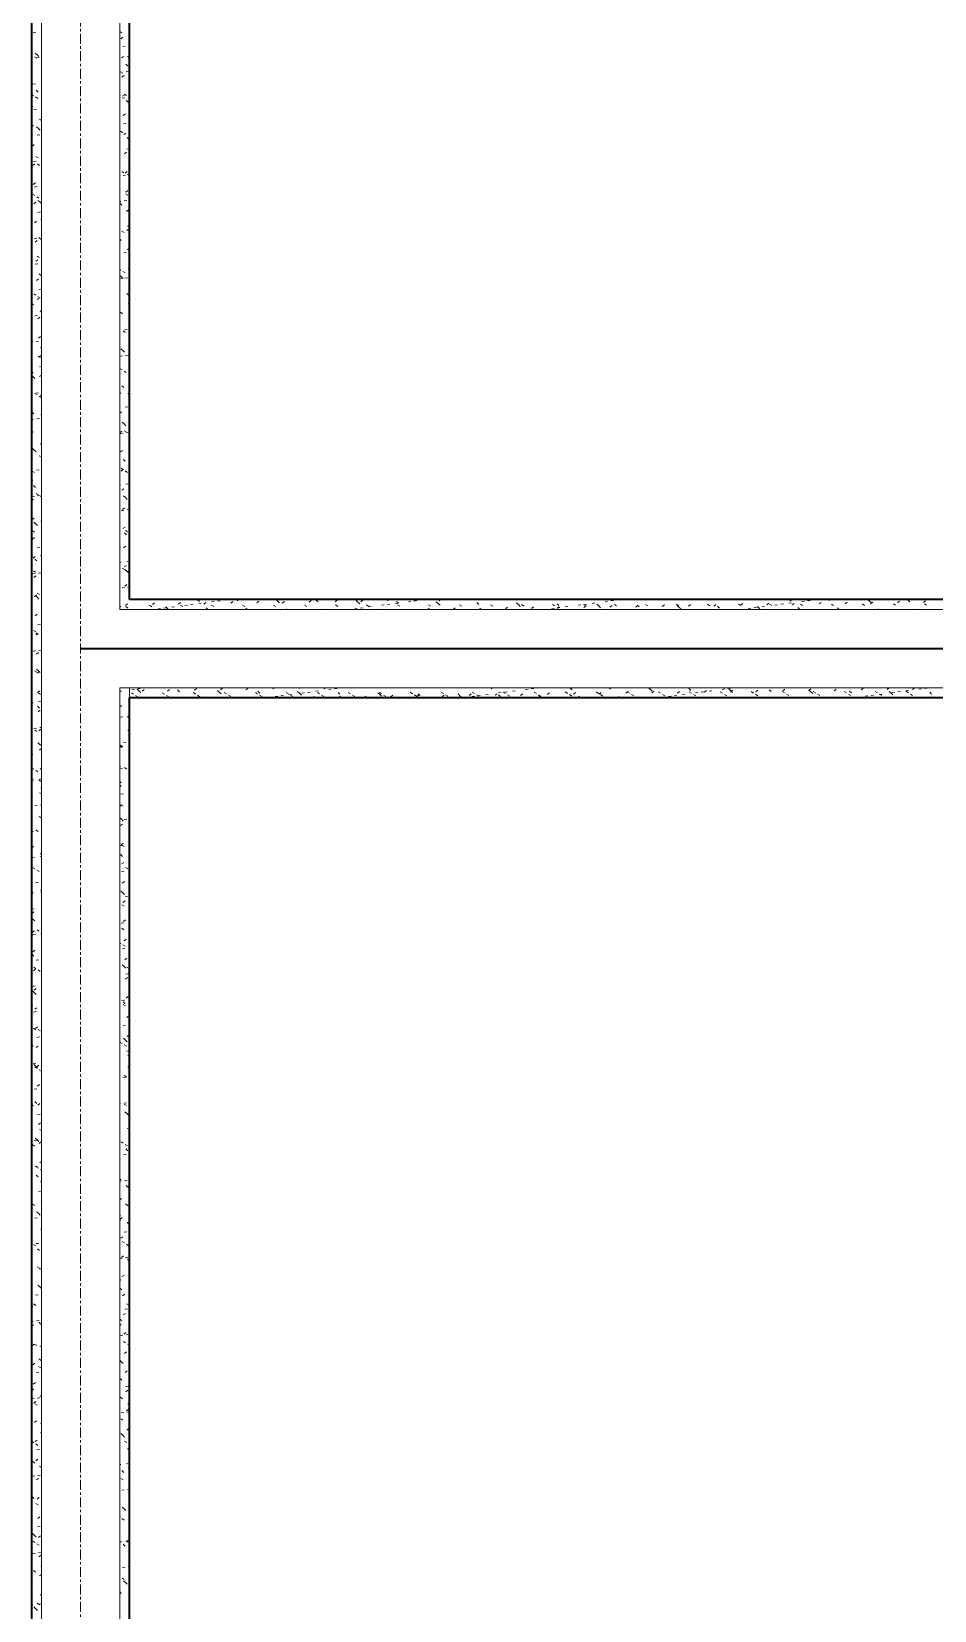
# Model space of a CAD drawing. Header units: millimetres. Extents: x -4948 to 42228, y -4856 to 69378.
# Drawn here: x 5446 to 6598, y 46285 to 48299 of the extents above; entities that cross this region are included whole.
import ezdxf

# ---------------------------------------------------------------- set-up
doc = ezdxf.new("R2010")
doc.units = ezdxf.units.MM
doc.linetypes.add('Линия сетки', pattern=[22.225, 12.7, -3.175, 3.175, -3.175])
for name, color, linetype, lineweight in [('A-DETL', 90, 'Continuous', 9), ('A-WALL', 113, 'Continuous', 13), ('A-WALL-PATT', 111, 'Continuous', 13), ('I-WALL', 2, 'Continuous', 13), ('S-GRID', 1, 'Continuous', 30)]:
    doc.layers.add(name, color=color, linetype=linetype, lineweight=lineweight)

# ---------------------------------------------------------------- blocks, each defined once
blk = doc.blocks.new('27ELB-RD-AR-0000-BIM_rvt-1-1 этаж отм_ _0_000 лотки')
at = {"layer": 'A-DETL', "color": 252, "lineweight": 35}
blk.add_line((5508.9, 47512.1), (9708.9, 47512.1), dxfattribs=at)
at = {"layer": 'A-WALL', "color": 252, "lineweight": 9}
for p, q in [((5458.9, 50179.6), (5458.9, 44592.1)), ((5558.9, 50179.6), (5558.9, 47562.1)), ((5558.9, 47562.1), (5571.4, 47562.1)), ((5571.4, 47562.1), (7708.9, 47562.1)), ((5558.9, 47462.1), (5558.9, 44592.1)), ((5558.9, 47462.1), (5571.4, 47462.1)), ((5571.4, 47462.1), (5571.4, 47449.6)), ((5571.4, 47462.1), (7708.9, 47462.1))]:
    blk.add_line(p, q, dxfattribs=at)
at = {"layer": 'A-WALL-PATT', "color": 252, "linetype": 'Continuous', "lineweight": 9}
for p, q in [((5448.3, 48298), (5451.6, 48298.4)), ((5558.9, 48299.1), (5561.5, 48297.4)), ((5560.1, 48290), (5562.8, 48292.1)), ((5562.6, 48280.2), (5565.9, 48280.6)), ((5450.3, 48267.1), (5453.1, 48265.3)), ((5450.9, 48271.6), (5453.3, 48269.5)), ((5452.6, 48265.7), (5456, 48266.1)), ((5453.3, 48269.5), (5453.3, 48269.5)), ((5453.3, 48269.5), (5455.7, 48267.2)), ((5560.9, 48265.5), (5563.6, 48267.6)), ((5566.7, 48257.8), (5569.2, 48255.5)), ((5568.9, 48267.4), (5571.4, 48265.8)), ((5446.4, 48252.9), (5446.4, 48252.9)), ((5559.9, 48247.8), (5562.7, 48246)), ((5561.7, 48241.1), (5564.4, 48243.1)), ((5566.9, 48247.8), (5570.2, 48248.3)), ((5446.4, 48227.8), (5447.2, 48228.5)), ((5446.4, 48219.1), (5449, 48217.4)), ((5447.9, 48232.2), (5451.2, 48232.6)), ((5452.2, 48224.3), (5454.6, 48222.1)), ((5562.5, 48216.6), (5565.2, 48218.6)), ((5564.8, 48219.4), (5567.6, 48217.6)), ((5446.4, 48202.7), (5448, 48204)), ((5449.3, 48199.5), (5452.6, 48199.9)), ((5451.5, 48215.8), (5454.4, 48214)), ((5562.1, 48214.3), (5565.5, 48214.8)), ((5567.2, 48211.2), (5569.5, 48209.1)), ((5569.5, 48209.1), (5569.5, 48209.1)), ((5569.5, 48209.1), (5571.4, 48207.4)), ((5570.2, 48216), (5571.4, 48215.3)), ((5446.4, 48177.6), (5448.8, 48179.5)), ((5452.7, 48177.8), (5455, 48175.6)), ((5456.4, 48187.4), (5458.9, 48185.9)), ((5558.9, 48181), (5559.5, 48181.1)), ((5563.3, 48192.1), (5566, 48194.2)), ((5563.5, 48181.6), (5566.8, 48182.1)), ((5453.6, 48167.2), (5456.9, 48167.6)), ((5455, 48175.6), (5455, 48175.6)), ((5455, 48175.6), (5457.5, 48173.3)), ((5558.9, 48172.7), (5559.9, 48171.8)), ((5560.2, 48171.9), (5563, 48170.1)), ((5564.1, 48167.7), (5566.8, 48169.7)), ((5568.4, 48163.9), (5570.9, 48161.7)), ((5447, 48153), (5449.6, 48155.1)), ((5451.8, 48139.9), (5454.6, 48138.1)), ((5564.9, 48143.2), (5567.6, 48145.2)), ((5567.8, 48149.3), (5571.2, 48149.8)), ((5570.4, 48140.1), (5571.4, 48139.5)), ((5447.8, 48128.5), (5450.4, 48130.6)), ((5448.8, 48133.6), (5452.1, 48134.1)), ((5453.9, 48130.5), (5456.4, 48128.2)), ((5558.9, 48122.2), (5558.9, 48122.2)), ((5561.4, 48120.6), (5564.2, 48118.8)), ((5563.1, 48115.8), (5566.4, 48116.2)), ((5565.7, 48118.7), (5568.4, 48120.8)), ((5568.9, 48117.3), (5571.3, 48115.2)), ((5448.6, 48104.1), (5451.2, 48106.1)), ((5450.2, 48100.9), (5453.5, 48101.4)), ((5566.5, 48094.3), (5569.2, 48096.3)), ((5571.3, 48115.2), (5571.3, 48115.2)), ((5571.3, 48115.2), (5571.4, 48115.1)), ((5447.7, 48091.9), (5450.5, 48090.1)), ((5449.4, 48079.6), (5452, 48081.6)), ((5453, 48088.5), (5455.8, 48086.7)), ((5454.4, 48083.9), (5456.7, 48081.8)), ((5456.7, 48081.8), (5456.7, 48081.8)), ((5456.7, 48081.8), (5458.9, 48079.8)), ((5558.9, 48082.4), (5560.4, 48082.6)), ((5558.9, 48080.4), (5559.1, 48080.2)), ((5559.1, 48080.2), (5559.1, 48080.2)), ((5559.1, 48080.2), (5561.6, 48077.9)), ((5564.5, 48083.1), (5567.8, 48083.5)), ((5566.3, 48092.2), (5569.1, 48090.4)), ((5450.2, 48055.1), (5452.8, 48057.2)), ((5454.5, 48068.6), (5457.8, 48069.1)), ((5457.9, 48060.1), (5458.9, 48059.5)), ((5567.3, 48069.8), (5570, 48071.8)), ((5570.2, 48070.1), (5571.4, 48069)), ((5446.4, 48045.1), (5447.1, 48044.5)), ((5449.8, 48035.1), (5453.1, 48035.6)), ((5455.6, 48036.6), (5458.1, 48034.4)), ((5561.6, 48044.6), (5564.5, 48042.8)), ((5568.1, 48045.3), (5570.8, 48047.4)), ((5568.8, 48050.8), (5571.4, 48051.1)), ((5451, 48030.7), (5453.6, 48032.7)), ((5558.9, 48034.3), (5560.5, 48032.8)), ((5564, 48017.3), (5567.3, 48017.7)), ((5568.9, 48020.8), (5571.4, 48022.7)), ((5570.7, 48023.5), (5571.4, 48022.9)), ((5446.4, 48001.8), (5447.1, 48001.9)), ((5451.1, 48002.4), (5454.5, 48002.9)), ((5451.8, 48006.2), (5454.4, 48008.2)), ((5453.3, 48012.6), (5456.1, 48010.8)), ((5558.9, 47995.8), (5560.3, 47994.9)), ((5569.7, 47996.4), (5571.4, 47997.6)), ((5446.4, 47991.7), (5447.1, 47991.3)), ((5452.6, 47981.7), (5455.2, 47983.8)), ((5456.1, 47990.1), (5458.5, 47987.9)), ((5458.5, 47987.9), (5458.5, 47987.9)), ((5458.5, 47987.9), (5458.9, 47987.6)), ((5558.9, 47988.2), (5560.9, 47986.4)), ((5558.9, 47983.7), (5561.3, 47984)), ((5560.9, 47986.4), (5560.9, 47986.4)), ((5560.9, 47986.4), (5563.3, 47984.1)), ((5562.9, 47993.3), (5565.7, 47991.5)), ((5565.4, 47984.6), (5568.7, 47985)), ((5449.1, 47964.7), (5452, 47962.9)), ((5453.4, 47957.3), (5456, 47959.3)), ((5454.5, 47961.3), (5457.3, 47959.5)), ((5455.5, 47970.1), (5458.8, 47970.5)), ((5567.8, 47964.9), (5570.6, 47963.1)), ((5570.5, 47971.9), (5571.4, 47972.5)), ((5446.4, 47952.9), (5448.8, 47950.6)), ((5450.7, 47936.6), (5454, 47937)), ((5454.2, 47932.8), (5456.8, 47934.8)), ((5457.4, 47942.8), (5458.9, 47941.4)), ((5559.8, 47941.2), (5562.2, 47939)), ((5569.7, 47952.3), (5571.4, 47952.5)), ((5571.3, 47947.4), (5571.4, 47947.5)), ((5446.4, 47915.9), (5447.3, 47915.3)), ((5563.1, 47917.3), (5565.9, 47915.5)), ((5565, 47918.8), (5568.3, 47919.2)), ((5446.4, 47906.7), (5447.7, 47905.5)), ((5446.4, 47903.1), (5448, 47903.4)), ((5452.1, 47903.9), (5455.4, 47904.3)), ((5455, 47908.3), (5457.6, 47910.4)), ((5457.9, 47896.2), (5458.9, 47895.3)), ((5560.2, 47894.6), (5562.6, 47892.5)), ((5454.7, 47885.3), (5457.6, 47883.5)), ((5455.8, 47883.8), (5458.4, 47885.9)), ((5559, 47885.1), (5562.3, 47885.5)), ((5562.6, 47892.5), (5562.6, 47892.5)), ((5562.6, 47892.5), (5565.1, 47890.2)), ((5566.3, 47886.1), (5569.7, 47886.5)), ((5446.4, 47865.4), (5448.5, 47864)), ((5446.4, 47860.6), (5448.1, 47859.1)), ((5448.1, 47859.1), (5448.1, 47859.1)), ((5448.1, 47859.1), (5450.5, 47856.8)), ((5456.4, 47871.6), (5458.9, 47871.9)), ((5456.6, 47859.4), (5458.9, 47861.1)), ((5558.9, 47862.6), (5559.3, 47862.9)), ((5559, 47869.4), (5561.8, 47867.6)), ((5564.4, 47866), (5567.2, 47864.2)), ((5450.6, 47837.4), (5453.4, 47835.6)), ((5451.6, 47838.1), (5455, 47838.5)), ((5456, 47834), (5458.8, 47832.2)), ((5457.4, 47834.9), (5458.9, 47836)), ((5558.9, 47837.5), (5560.1, 47838.4)), ((5561.5, 47847.4), (5564, 47845.1)), ((5569.3, 47837.6), (5571.4, 47836.3)), ((5570.7, 47853.7), (5571.4, 47853.8)), ((5447, 47813.9), (5449.4, 47811.7)), ((5558.9, 47819.3), (5558.9, 47819.3)), ((5558.9, 47812.4), (5560.9, 47814)), ((5565.9, 47820.2), (5569.2, 47820.7)), ((5446.4, 47804.5), (5449, 47804.8)), ((5453, 47805.4), (5456.3, 47805.8)), ((5458.2, 47810.4), (5458.9, 47811)), ((5562, 47800.8), (5564.3, 47798.7)), ((5564.3, 47798.7), (5564.3, 47798.7)), ((5564.3, 47798.7), (5566.8, 47796.4)), ((5446.4, 47789.6), (5448.8, 47788)), ((5559, 47787.5), (5561.7, 47789.5)), ((5559.9, 47786.6), (5563.2, 47787)), ((5564.6, 47790), (5567.4, 47788.2)), ((5567.3, 47787.5), (5570.6, 47788)), ((5447.4, 47767.4), (5449.8, 47765.2)), ((5449.8, 47765.2), (5449.8, 47765.2)), ((5449.8, 47765.2), (5452.3, 47762.9)), ((5456.2, 47758), (5458.9, 47756.3)), ((5457.3, 47773.1), (5458.9, 47773.3)), ((5559.8, 47763), (5562.5, 47765)), ((5563.2, 47753.5), (5565.7, 47751.3)), ((5446.4, 47751.2), (5447.1, 47751.8)), ((5447.2, 47738.5), (5450, 47736.7)), ((5452.6, 47739.6), (5455.9, 47740)), ((5560.5, 47742.1), (5563.3, 47740.3)), ((5560.6, 47738.5), (5563.3, 47740.6)), ((5565.8, 47738.7), (5568.7, 47736.9)), ((5446.4, 47726.1), (5447.9, 47727.3)), ((5448.7, 47720.1), (5451.2, 47717.8)), ((5558.9, 47720.7), (5559.8, 47720.8)), ((5561.4, 47714), (5564.1, 47716.1)), ((5566.8, 47721.7), (5570.2, 47722.2)), ((5446.4, 47701), (5448.7, 47702.8)), ((5446.6, 47705.9), (5449.9, 47706.3)), ((5452.1, 47710.1), (5454.9, 47708.3)), ((5454, 47706.9), (5457.3, 47707.3)), ((5457.4, 47706.7), (5458.9, 47705.8)), ((5563.7, 47706.9), (5566.1, 47704.8)), ((5566.1, 47704.8), (5566.1, 47704.8)), ((5566.1, 47704.8), (5568.5, 47702.5)), ((5570.7, 47710.3), (5571.4, 47709.9)), ((5446.9, 47676.3), (5449.5, 47678.4)), ((5449.2, 47673.5), (5451.5, 47671.4)), ((5458.3, 47674.5), (5458.9, 47674.6)), ((5560.8, 47688), (5564.2, 47688.5)), ((5562.2, 47689.6), (5564.9, 47691.6)), ((5568.2, 47689), (5571.4, 47689.4)), ((5447.4, 47662.5), (5450.3, 47660.7)), ((5447.7, 47651.9), (5450.3, 47653.9)), ((5451.5, 47671.4), (5451.5, 47671.4)), ((5451.5, 47671.4), (5454, 47669.1)), ((5558.9, 47654.9), (5559.4, 47655)), ((5563, 47665.1), (5565.7, 47667.1)), ((5565, 47659.7), (5567.4, 47657.4)), ((5566.1, 47662.7), (5568.9, 47660.9)), ((5446.4, 47640.1), (5446.5, 47640.1)), ((5453.5, 47641), (5456.8, 47641.5)), ((5558.9, 47642.1), (5559.9, 47641.4)), ((5563.8, 47640.6), (5566.5, 47642.7)), ((5448.5, 47627.4), (5451.1, 47629.4)), ((5450.4, 47626.2), (5452.9, 47624)), ((5457.7, 47630.7), (5458.9, 47630)), ((5558.9, 47622), (5560.8, 47622.3)), ((5562, 47614.8), (5564.8, 47613)), ((5564.6, 47616.2), (5567.3, 47618.2)), ((5565.5, 47613.1), (5567.8, 47610.9)), ((5567.8, 47623.2), (5571.1, 47623.6)), ((5447.5, 47607.4), (5450.8, 47607.8)), ((5448.7, 47611.2), (5451.5, 47609.4)), ((5449.3, 47602.9), (5451.9, 47605)), ((5454.9, 47608.3), (5458.2, 47608.8)), ((5565.4, 47591.7), (5568.1, 47593.7)), ((5567.3, 47611.4), (5570.1, 47609.6)), ((5567.8, 47610.9), (5567.8, 47610.9)), ((5567.8, 47610.9), (5570.3, 47608.7)), ((5450.1, 47578.4), (5452.7, 47580.5)), ((5450.9, 47579.7), (5453.3, 47577.5)), ((5453.3, 47577.5), (5453.3, 47577.5)), ((5453.3, 47577.5), (5455.7, 47575.2)), ((5453.6, 47582.8), (5456.4, 47581)), ((5561.8, 47589.5), (5565.1, 47590)), ((5569.2, 47590.5), (5571.4, 47590.8)), ((5657.8, 47574.6), (5658, 47574.4)), ((5658, 47574.4), (5658, 47574.4)), ((5658, 47574.4), (5660.5, 47572.1)), ((5683.4, 47572.7), (5686.8, 47573.1)), ((5693.8, 47574), (5697.1, 47574.4)), ((5708.2, 47574.6), (5709.7, 47573.1)), ((5733.8, 47570.4), (5736.4, 47572.4)), ((5758.5, 47574.6), (5760.4, 47572.8)), ((5760.4, 47572.8), (5760.4, 47572.8)), ((5760.4, 47572.8), (5762.9, 47570.6)), ((5766.3, 47570.2), (5768.9, 47572.3)), ((5800.6, 47571.5), (5803.2, 47573.5)), ((5809.6, 47573.9), (5812.1, 47571.6)), ((5833.8, 47571.9), (5836.5, 47573.9)), ((5860.5, 47573.4), (5862.8, 47571.3)), ((5866.3, 47571.7), (5869, 47573.8)), ((5900.6, 47573), (5902.7, 47574.6)), ((5912, 47572.3), (5914.5, 47570)), ((5927.1, 47571.8), (5930.4, 47572.3)), ((5933.9, 47573.4), (5935.4, 47574.6)), ((5934.4, 47572.8), (5937.8, 47573.3)), ((5944.8, 47574.2), (5948, 47574.6)), ((5966.3, 47573.2), (5968.1, 47574.6)), ((6000.6, 47574.5), (6000.8, 47574.6)), ((6178.1, 47572), (6181.4, 47572.4)), ((6185.4, 47573), (6188.8, 47573.4)), ((6195.8, 47574.3), (6197.7, 47574.6)), ((6312.3, 47574.6), (6313, 47573.9)), ((6412.9, 47574.6), (6415.4, 47572.4)), ((6429.1, 47572.2), (6432.4, 47572.6)), ((6436.4, 47573.1), (6439.8, 47573.6)), ((6446.8, 47574.5), (6447.5, 47574.6)), ((6463.3, 47574.6), (6464.6, 47573.4)), ((6513.6, 47574.6), (6515.3, 47573.1)), ((6515.3, 47573.1), (6515.3, 47573.1)), ((6515.3, 47573.1), (6517.8, 47570.8)), ((6551.2, 47570.5), (6553.9, 47572.6)), ((6564.5, 47574.1), (6567, 47571.8)), ((6584.5, 47570.9), (6587.1, 47573)), ((5450.9, 47554), (5453.5, 47556)), ((5558.9, 47566.3), (5560.1, 47565.5)), ((5566.2, 47567.2), (5568.9, 47569.3)), ((5566.7, 47565.8), (5569.2, 47563.6)), ((5596.8, 47567.3), (5599.7, 47565.5)), ((5600.5, 47568.5), (5603.2, 47570.5)), ((5607.7, 47562.7), (5611, 47563.1)), ((5615.1, 47563.7), (5618.4, 47564.1)), ((5617.5, 47565.4), (5619.9, 47563.2)), ((5619.9, 47563.2), (5619.9, 47563.2)), ((5619.9, 47563.2), (5621.1, 47562.1)), ((5625.4, 47565), (5628.7, 47565.4)), ((5633.8, 47568.9), (5636.4, 47570.9)), ((5636.4, 47567.4), (5639.2, 47565.6)), ((5641.9, 47567.2), (5645.2, 47567.6)), ((5649.2, 47568.2), (5652.6, 47568.6)), ((5659.6, 47569.5), (5662.9, 47569.9)), ((5666.2, 47568.7), (5668.9, 47570.8)), ((5669.1, 47564.3), (5671.4, 47562.1)), ((5675.9, 47567.5), (5678.8, 47565.7)), ((5676.1, 47571.7), (5679.4, 47572.1)), ((5700.5, 47570), (5703.2, 47572)), ((5715.5, 47567.6), (5718.3, 47565.8)), ((5719.9, 47563.8), (5721.8, 47562.1)), ((5755, 47567.6), (5757.9, 47565.8)), ((5771.5, 47562.7), (5772.1, 47562.1)), ((5794.6, 47567.7), (5797.4, 47565.9)), ((5822.3, 47562.3), (5822.5, 47562.1)), ((5834.1, 47567.8), (5837, 47566)), ((5858.7, 47562.8), (5862, 47563.3)), ((5862.8, 47571.3), (5862.8, 47571.3)), ((5862.8, 47571.3), (5865.3, 47569)), ((5866.1, 47563.8), (5869.4, 47564.3)), ((5873.7, 47567.8), (5876.5, 47566)), ((5876.4, 47565.2), (5879.7, 47565.6)), ((5886.4, 47562.1), (5886.9, 47562.5)), ((5892.9, 47567.3), (5896.2, 47567.8)), ((5900.3, 47568.3), (5903.6, 47568.8)), ((5910.6, 47569.7), (5913.9, 47570.1)), ((5913.2, 47567.9), (5916.1, 47566.1)), ((5919.1, 47562.1), (5919.4, 47562.3)), ((5951.8, 47562.1), (5953.7, 47563.5)), ((5952.8, 47568), (5955.6, 47566.2)), ((5962.8, 47571.9), (5965.2, 47569.7)), ((5965.2, 47569.7), (5965.2, 47569.7)), ((5965.2, 47569.7), (5967.7, 47567.4)), ((5984.5, 47562.1), (5986.9, 47564)), ((5992.3, 47568.1), (5995.2, 47566.3)), ((6014.4, 47570.7), (6016.9, 47568.5)), ((6017.2, 47562.1), (6019.4, 47563.8)), ((6031.9, 47568.1), (6034.7, 47566.3)), ((6051.1, 47563), (6053.7, 47565)), ((6065.2, 47570.3), (6067.6, 47568.2)), ((6067.6, 47568.2), (6067.6, 47568.2)), ((6067.6, 47568.2), (6070, 47565.9)), ((6071.4, 47568.2), (6074.3, 47566.4)), ((6084.3, 47563.4), (6087, 47565.5)), ((6109.7, 47563), (6113, 47563.4)), ((6111, 47568.3), (6113.8, 47566.5)), ((6116.8, 47569.2), (6119.3, 47566.9)), ((6116.8, 47563.3), (6119.5, 47565.3)), ((6117.1, 47564), (6120.4, 47564.4)), ((6127.4, 47565.3), (6130.7, 47565.8)), ((6143.9, 47567.5), (6147.2, 47567.9)), ((6150.5, 47568.4), (6153.4, 47566.6)), ((6151.1, 47564.5), (6153.8, 47566.5)), ((6151.3, 47568.5), (6154.6, 47568.9)), ((6161.6, 47569.8), (6164.9, 47570.3)), ((6167.6, 47568.7), (6170, 47566.6)), ((6170, 47566.6), (6170, 47566.6)), ((6170, 47566.6), (6172.4, 47564.3)), ((6184.3, 47564.9), (6187, 47567)), ((6190.1, 47568.4), (6192.9, 47566.6)), ((6216.8, 47564.8), (6219.5, 47566.8)), ((6219.2, 47567.6), (6221.7, 47565.4)), ((6229.6, 47568.5), (6232.5, 47566.7)), ((6251.1, 47566), (6253.8, 47568)), ((6269.2, 47568.6), (6272, 47566.8)), ((6270, 47567.2), (6272.3, 47565)), ((6272.3, 47565), (6272.3, 47565)), ((6272.3, 47565), (6274.8, 47562.8)), ((6284.4, 47566.4), (6287, 47568.5)), ((6308.7, 47568.6), (6311.6, 47566.8)), ((6316.9, 47566.3), (6319.5, 47568.3)), ((6321.6, 47566.1), (6324, 47563.8)), ((6348.3, 47568.7), (6351.1, 47566.9)), ((6351.2, 47567.5), (6353.8, 47569.6)), ((6360.7, 47563.2), (6364, 47563.6)), ((6368.1, 47564.1), (6371.4, 47564.6)), ((6372.4, 47565.6), (6374.7, 47563.5)), ((6374.7, 47563.5), (6374.7, 47563.5)), ((6374.7, 47563.5), (6376.2, 47562.1)), ((6378.4, 47565.5), (6381.7, 47565.9)), ((6384.4, 47567.9), (6387.1, 47570)), ((6387.8, 47568.8), (6390.7, 47567)), ((6394.9, 47567.7), (6398.2, 47568.1)), ((6402.3, 47568.6), (6405.6, 47569.1)), ((6412.6, 47570), (6415.9, 47570.4)), ((6416.9, 47567.8), (6419.6, 47569.8)), ((6424, 47564.5), (6426.4, 47562.2)), ((6427.4, 47568.9), (6430.2, 47567.1)), ((6451.2, 47569), (6453.9, 47571.1)), ((6466.9, 47568.9), (6469.8, 47567.1)), ((6474.8, 47564.1), (6476.9, 47562.1)), ((6484.4, 47569.4), (6487.1, 47571.5)), ((6506.5, 47569), (6509.3, 47567.2)), ((6516.9, 47569.3), (6519.6, 47571.3)), ((6526.3, 47562.9), (6527.3, 47562.1)), ((6546, 47569.1), (6548.9, 47567.3)), ((6577.2, 47562.5), (6577.6, 47562.1)), ((6585.6, 47569.1), (6588.4, 47567.3)), ((5446.4, 47541.4), (5447.5, 47541.6)), ((5448.9, 47535.2), (5451.7, 47533.4)), ((5452.2, 47532.4), (5454.6, 47530.1)), ((5454.5, 47542.5), (5457.8, 47542.9)), ((5451.7, 47529.5), (5454.3, 47531.5)), ((5448.5, 47508.8), (5451.8, 47509.3)), ((5452.5, 47505), (5455.1, 47507.1)), ((5455.8, 47509.8), (5458.9, 47510.2)), ((5446.4, 47486.3), (5447.6, 47485.5)), ((5446.4, 47475.7), (5447, 47475.8)), ((5450.1, 47483.9), (5453, 47482.1)), ((5452.7, 47485.8), (5455, 47483.7)), ((5453.3, 47480.6), (5455.9, 47482.6)), ((5455, 47483.7), (5455, 47483.7)), ((5455, 47483.7), (5457.5, 47481.4)), ((5454.1, 47456.1), (5456.7, 47458.1)), ((5455, 47455.5), (5457.9, 47453.7)), ((5558.9, 47457.6), (5561.3, 47457.9)), ((5573.7, 47455.8), (5576.5, 47454)), ((5574.4, 47459.7), (5577.8, 47460.1)), ((5579, 47452.3), (5581.9, 47450.5)), ((5581.1, 47460.4), (5583.4, 47458.2)), ((5581.8, 47460.6), (5585.1, 47461.1)), ((5583.4, 47458.2), (5583.4, 47458.2)), ((5583.4, 47458.2), (5585.9, 47456)), ((5587.3, 47458), (5590, 47460.1)), ((5592.1, 47462), (5593, 47462.1)), ((5613.2, 47455.8), (5616.1, 47454)), ((5618.6, 47452.4), (5621.4, 47450.6)), ((5619.8, 47457.9), (5622.5, 47459.9)), ((5632.6, 47459.3), (5635.1, 47457)), ((5652.8, 47455.9), (5655.6, 47454.1)), ((5654.1, 47459.1), (5656.8, 47461.1)), ((5658.1, 47452.5), (5661, 47450.7)), ((5683.5, 47458.8), (5685.8, 47456.7)), ((5685.8, 47456.7), (5685.8, 47456.7)), ((5685.8, 47456.7), (5688.3, 47454.4)), ((5687.4, 47459.5), (5690, 47461.6)), ((5692.3, 47456), (5695.2, 47454.2)), ((5697.7, 47452.6), (5700.5, 47450.8)), ((5719.9, 47459.4), (5722.5, 47461.4)), ((5731.9, 47456), (5734.7, 47454.2)), ((5735, 47457.7), (5737.5, 47455.4)), ((5737.2, 47452.6), (5740.1, 47450.8)), ((5754.2, 47460.6), (5756.1, 47462.1)), ((5764.5, 47451.8), (5767.8, 47452.2)), ((5771.4, 47456.1), (5774.3, 47454.3)), ((5774.8, 47453.1), (5778.1, 47453.6)), ((5776.8, 47452.7), (5779.6, 47450.9)), ((5785.8, 47457.3), (5788.2, 47455.1)), ((5787.4, 47461), (5788.8, 47462.1)), ((5788.2, 47455.1), (5788.2, 47455.1)), ((5788.2, 47455.1), (5790.7, 47452.9)), ((5791.3, 47455.3), (5794.6, 47455.8)), ((5798.6, 47456.3), (5802, 47456.7)), ((5809, 47457.6), (5812.3, 47458.1)), ((5811, 47456.2), (5813.8, 47454.4)), ((5816.3, 47452.8), (5819.2, 47451)), ((5819.9, 47460.9), (5821.5, 47462.1)), ((5825.5, 47459.8), (5828.8, 47460.3)), ((5832.8, 47460.8), (5836.1, 47461.2)), ((5837.4, 47456.2), (5839.9, 47453.9)), ((5837.9, 47449.6), (5840.5, 47451.6)), ((5850.5, 47456.3), (5853.4, 47454.5)), ((5855.9, 47452.8), (5858.7, 47451)), ((5870.6, 47449.6), (5873, 47451.4)), ((5888.2, 47455.7), (5890.6, 47453.6)), ((5890.1, 47456.3), (5892.9, 47454.5)), ((5890.6, 47453.6), (5890.6, 47453.6)), ((5890.6, 47453.6), (5893, 47451.3)), ((5895.4, 47452.9), (5898.3, 47451.1)), ((5904.6, 47450.6), (5907.3, 47452.7)), ((5929.6, 47456.4), (5932.5, 47454.6)), ((5935, 47453), (5937.8, 47451.2)), ((5937.9, 47451), (5940.5, 47453.1)), ((5939.8, 47454.6), (5942.3, 47452.3)), ((5969.2, 47456.5), (5972, 47454.7)), ((5970.3, 47450.9), (5973, 47452.9)), ((5974.5, 47453.1), (5977.4, 47451.3)), ((5990.6, 47454.2), (5993, 47452)), ((5993, 47452), (5993, 47452)), ((5993, 47452), (5995.4, 47449.7)), ((6004.6, 47452.1), (6007.3, 47454.2)), ((6008.1, 47451), (6011.4, 47451.4)), ((6008.7, 47456.5), (6011.6, 47454.7)), ((6014.1, 47453.1), (6016.9, 47451.3)), ((6015.5, 47452), (6018.8, 47452.4)), ((6025.8, 47453.3), (6029.1, 47453.7)), ((6032.3, 47462.1), (6033.6, 47460.9)), ((6037.9, 47452.6), (6040.5, 47454.6)), ((6042.2, 47453), (6044.7, 47450.8)), ((6042.3, 47455.5), (6045.6, 47455.9)), ((6048.3, 47456.6), (6051.1, 47454.8)), ((6049.6, 47456.5), (6053, 47456.9)), ((6053.6, 47453.2), (6056.5, 47451.4)), ((6060, 47457.8), (6063.3, 47458.2)), ((6070.4, 47452.4), (6073, 47454.4)), ((6076.5, 47460), (6079.8, 47460.4)), ((6082.6, 47462.1), (6082.8, 47461.9)), ((6083.8, 47461), (6087.2, 47461.4)), ((6087.8, 47456.7), (6090.7, 47454.9)), ((6093, 47452.6), (6095.3, 47450.5)), ((6093.2, 47453.3), (6096, 47451.5)), ((6104.7, 47453.6), (6107.3, 47455.7)), ((6127.4, 47456.8), (6130.2, 47455)), ((6132.7, 47453.4), (6135.6, 47451.6)), ((6133, 47462.1), (6133.5, 47461.6)), ((6133.5, 47461.6), (6133.5, 47461.6)), ((6133.5, 47461.6), (6136, 47459.3)), ((6137.9, 47454.1), (6140.6, 47456.1)), ((6144.6, 47451.5), (6146.6, 47449.6)), ((6166.9, 47456.8), (6169.8, 47455)), ((6170.4, 47453.9), (6173.1, 47455.9)), ((6172.3, 47453.4), (6175.1, 47451.6)), ((6183.3, 47462.1), (6185.2, 47460.4)), ((6204.7, 47455.1), (6207.4, 47457.2)), ((6206.5, 47456.9), (6209.3, 47455.1)), ((6211.8, 47453.5), (6214.7, 47451.7)), ((6233.7, 47462.1), (6235.9, 47460)), ((6235.9, 47460), (6235.9, 47460)), ((6235.9, 47460), (6238.4, 47457.8)), ((6238, 47455.6), (6240.6, 47457.6)), ((6246, 47457), (6248.9, 47455.2)), ((6251.4, 47453.6), (6254.2, 47451.8)), ((6259.1, 47451.1), (6262.4, 47451.6)), ((6266.5, 47452.1), (6269.8, 47452.6)), ((6270.4, 47455.4), (6273.1, 47457.4)), ((6276.8, 47453.5), (6280.1, 47453.9)), ((6285.1, 47461.1), (6287.6, 47458.8)), ((6285.6, 47457.1), (6288.4, 47455.3)), ((6290.9, 47453.6), (6293.8, 47451.8)), ((6293.3, 47455.6), (6296.6, 47456.1)), ((6300.6, 47456.6), (6304, 47457.1)), ((6304.7, 47456.6), (6307.4, 47458.7)), ((6311, 47458), (6314.3, 47458.4)), ((6325.1, 47457.1), (6328, 47455.3)), ((6327.5, 47460.1), (6330.8, 47460.6)), ((6330.5, 47453.7), (6333.3, 47451.9)), ((6334.8, 47461.1), (6338.2, 47461.6)), ((6336, 47460.6), (6338.3, 47458.5)), ((6338, 47457.1), (6340.6, 47459.1)), ((6338.3, 47458.5), (6338.3, 47458.5)), ((6338.3, 47458.5), (6340.8, 47456.2)), ((6364.7, 47457.2), (6367.5, 47455.4)), ((6370, 47453.8), (6372.9, 47452)), ((6370.5, 47456.9), (6373.1, 47458.9)), ((6387.5, 47459.5), (6390, 47457.2)), ((6404.2, 47457.3), (6407.1, 47455.5)), ((6404.8, 47458.1), (6407.4, 47460.2)), ((6409.6, 47453.9), (6412.4, 47452.1)), ((6438, 47458.6), (6440.7, 47460.6)), ((6438.3, 47459.1), (6440.7, 47456.9)), ((6440.7, 47456.9), (6440.7, 47456.9)), ((6440.7, 47456.9), (6443.2, 47454.7)), ((6443.8, 47457.3), (6446.6, 47455.5)), ((6449.1, 47453.9), (6452, 47452.1)), ((6470.5, 47458.4), (6473.2, 47460.5)), ((6483.3, 47457.4), (6486.2, 47455.6)), ((6488.7, 47454), (6491.5, 47452.2)), ((6489.9, 47457.9), (6492.4, 47455.7)), ((6504.8, 47459.6), (6507.5, 47461.7)), ((6510.1, 47451.3), (6513.4, 47451.7)), ((6517.5, 47452.3), (6520.8, 47452.7)), ((6522.9, 47457.5), (6525.7, 47455.7)), ((6527.8, 47453.6), (6531.1, 47454.1)), ((6528.2, 47454.1), (6531.1, 47452.3)), ((6538.1, 47460.1), (6540.7, 47462.1)), ((6540.7, 47457.5), (6543.1, 47455.4)), ((6543.1, 47455.4), (6543.1, 47455.4)), ((6543.1, 47455.4), (6545.5, 47453.1)), ((6544.3, 47455.8), (6547.6, 47456.2)), ((6551.7, 47456.8), (6555, 47457.2)), ((6562, 47458.1), (6565.3, 47458.6)), ((6562.4, 47457.6), (6565.3, 47455.8)), ((6567.8, 47454.1), (6570.6, 47452.3)), ((6570.5, 47459.9), (6573.2, 47462)), ((6578.5, 47460.3), (6581.8, 47460.7)), ((6585.8, 47461.3), (6589.2, 47461.7)), ((6592.3, 47456.4), (6594.8, 47454.1)), ((5446.4, 47442.8), (5448.4, 47443.1)), ((5453.9, 47438.5), (5456.4, 47436.3)), ((5454.9, 47431.6), (5457.5, 47433.7)), ((5455.4, 47444), (5458.7, 47444.4)), ((5558.9, 47439.9), (5561.6, 47438.2)), ((5570.2, 47444.9), (5571.4, 47445.8)), ((5707.1, 47449.6), (5707.2, 47449.7)), ((5739.8, 47449.6), (5740.4, 47450.1)), ((5757.1, 47450.8), (5760.4, 47451.3)), ((5772.5, 47449.6), (5772.9, 47449.9)), ((5805.2, 47449.6), (5807.2, 47451.2)), ((6095.3, 47450.5), (6095.3, 47450.5)), ((6095.3, 47450.5), (6096.3, 47449.6)), ((6195.4, 47451), (6197, 47449.6)), ((6247, 47449.9), (6247.3, 47449.6)), ((6557.1, 47449.6), (6557.9, 47450.2)), ((6589.8, 47449.6), (6591.1, 47450.6)), ((5456.8, 47411.3), (5458.9, 47411.6)), ((5559.3, 47424.8), (5562.7, 47425.2)), ((5568.9, 47425.4), (5571.3, 47423.2)), ((5569.7, 47426.1), (5571.4, 47426.4)), ((5571, 47420.4), (5571.4, 47420.7)), ((5571.3, 47423.2), (5571.3, 47423.2)), ((5571.3, 47423.2), (5571.4, 47423.2)), ((5449.4, 47410.3), (5452.7, 47410.8)), ((5450.4, 47408), (5453.2, 47406.2)), ((5454.4, 47392), (5456.7, 47389.8)), ((5455.7, 47407.1), (5458.3, 47409.2)), ((5563.7, 47392.5), (5567, 47392.9)), ((5569, 47408.2), (5571.4, 47406.7)), ((5571.1, 47393.4), (5571.4, 47393.5)), ((5446.4, 47377), (5448, 47377.2)), ((5456.5, 47382.7), (5458.9, 47384.5)), ((5456.7, 47389.8), (5456.7, 47389.8)), ((5456.7, 47389.8), (5458.9, 47387.9)), ((5558.9, 47388.5), (5559.1, 47388.2)), ((5558.9, 47386), (5559.2, 47386.2)), ((5559.1, 47388.2), (5559.1, 47388.2)), ((5559.1, 47388.2), (5561.6, 47386)), ((5560, 47388.7), (5562.8, 47386.9)), ((5570.2, 47378.1), (5571.4, 47377)), ((5446.4, 47360), (5449.1, 47358.3)), ((5446.4, 47353.2), (5447.1, 47352.5)), ((5451.6, 47356.6), (5454.4, 47354.8)), ((5457.3, 47358.2), (5458.9, 47359.4)), ((5558.9, 47360.9), (5560, 47361.7)), ((5558.9, 47359), (5562.2, 47359.4)), ((5564.9, 47360.3), (5567.7, 47358.5)), ((5570.3, 47356.9), (5571.4, 47356.2)), ((5446.4, 47344.1), (5449.3, 47344.5)), ((5455.6, 47344.7), (5458.1, 47342.4)), ((5456.3, 47345.5), (5458.9, 47345.8)), ((5458.1, 47333.7), (5458.9, 47334.3)), ((5558.9, 47342.4), (5560.5, 47340.9)), ((5558.9, 47335.8), (5560.8, 47337.3)), ((5570.7, 47331.5), (5571.4, 47330.9)), ((5450.4, 47311.8), (5453.7, 47312.2)), ((5456.5, 47328.3), (5458.9, 47326.8)), ((5457.7, 47312.8), (5458.9, 47312.9)), ((5558.9, 47310.8), (5561.6, 47312.8)), ((5560.3, 47326.3), (5563.6, 47326.7)), ((5560.3, 47312.7), (5563.1, 47310.9)), ((5570.6, 47327.6), (5571.4, 47327.7)), ((5456.1, 47298.1), (5458.5, 47296)), ((5458.5, 47296), (5458.5, 47296)), ((5458.5, 47296), (5458.9, 47295.6)), ((5458.9, 47309.3), (5458.9, 47309.3)), ((5558.9, 47296.2), (5560.9, 47294.4)), ((5560.9, 47294.4), (5560.9, 47294.4)), ((5560.9, 47294.4), (5563.3, 47292.1)), ((5564.6, 47294), (5567.9, 47294.4)), ((5446.4, 47278.4), (5448.9, 47278.7)), ((5451.9, 47280.7), (5454.7, 47278.9)), ((5559.7, 47286.3), (5562.4, 47288.3)), ((5570.5, 47280.9), (5571.4, 47280.4)), ((5446.4, 47260.9), (5448.8, 47258.7)), ((5457.4, 47250.8), (5458.9, 47249.5)), ((5558.9, 47263.1), (5559, 47263)), ((5559.8, 47260.4), (5563.2, 47260.9)), ((5560.5, 47261.8), (5563.2, 47263.9)), ((5561.5, 47261.4), (5564.3, 47259.6)), ((5446.4, 47249.5), (5446.7, 47249.8)), ((5447, 47245.6), (5450.3, 47246)), ((5447.7, 47232.8), (5450.6, 47231)), ((5457.3, 47246.9), (5458.9, 47247.1)), ((5559.8, 47249.3), (5562.2, 47247)), ((5561.3, 47237.4), (5564, 47239.4)), ((5566.4, 47233), (5569.2, 47231.2)), ((5446.4, 47224.4), (5447.5, 47225.3)), ((5446.4, 47214.8), (5447.7, 47213.6)), ((5451.3, 47213.3), (5454.6, 47213.7)), ((5453.1, 47229.4), (5455.9, 47227.6)), ((5458.7, 47214.2), (5458.9, 47214.3)), ((5561.2, 47227.7), (5564.6, 47228.2)), ((5562.1, 47212.9), (5564.8, 47214.9)), ((5446.4, 47199.3), (5448.3, 47200.9)), ((5457.9, 47204.2), (5458.9, 47203.3)), ((5458, 47201), (5458.9, 47200.4)), ((5560.2, 47202.7), (5562.6, 47200.5)), ((5562.6, 47200.5), (5562.6, 47200.5)), ((5562.6, 47200.5), (5565.1, 47198.3)), ((5562.9, 47188.4), (5565.6, 47190.5)), ((5565.6, 47195.4), (5568.9, 47195.9)), ((5446.5, 47179.8), (5449.8, 47180.2)), ((5446.5, 47174.3), (5449.1, 47176.4)), ((5561.7, 47185.4), (5564.6, 47183.6)), ((5446.4, 47168.7), (5448.1, 47167.1)), ((5447.3, 47149.9), (5449.9, 47151.9)), ((5448.1, 47167.1), (5448.1, 47167.1)), ((5448.1, 47167.1), (5450.5, 47164.8)), ((5453.3, 47153.4), (5456.2, 47151.6)), ((5560.8, 47161.9), (5564.1, 47162.4)), ((5561.5, 47155.4), (5564, 47153.2)), ((5563.7, 47163.9), (5566.4, 47166)), ((5446.4, 47132.6), (5447.1, 47132.1)), ((5447.9, 47147.1), (5451.2, 47147.5)), ((5458.2, 47148.4), (5458.9, 47148.5)), ((5558.9, 47136.7), (5560.4, 47135.7)), ((5562.2, 47129.2), (5565.5, 47129.7)), ((5563, 47134.1), (5565.8, 47132.3)), ((5564.5, 47139.5), (5567.2, 47141.5)), ((5447, 47122), (5449.4, 47119.7)), ((5448.1, 47125.4), (5450.7, 47127.4)), ((5452.2, 47114.7), (5455.6, 47115.2)), ((5565.3, 47115), (5568, 47117)), ((5448.9, 47100.9), (5451.5, 47103)), ((5449.2, 47105.5), (5452, 47103.7)), ((5454.6, 47102.1), (5457.4, 47100.3)), ((5562, 47108.8), (5564.3, 47106.7)), ((5564.3, 47106.7), (5564.3, 47106.7)), ((5564.3, 47106.7), (5566.8, 47104.4)), ((5566.1, 47090.5), (5568.8, 47092.6)), ((5566.5, 47096.9), (5569.8, 47097.3)), ((5567.9, 47105.7), (5570.7, 47103.9)), ((5447.4, 47075.4), (5449.8, 47073.3)), ((5447.5, 47081.2), (5450.8, 47081.7)), ((5449.7, 47076.5), (5452.3, 47078.5)), ((5449.8, 47073.3), (5449.8, 47073.3)), ((5449.8, 47073.3), (5452.3, 47071)), ((5446.4, 47056.8), (5447.4, 47056.1)), ((5448.8, 47048.5), (5452.2, 47049)), ((5450.5, 47052), (5453.1, 47054)), ((5561.7, 47063.4), (5565.1, 47063.8)), ((5563.2, 47061.6), (5565.7, 47059.3)), ((5563.2, 47058.1), (5566, 47056.3)), ((5566.9, 47066.1), (5569.6, 47068.1)), ((5451.3, 47027.5), (5453.9, 47029.6)), ((5558.9, 47030.1), (5559.1, 47030.2)), ((5563.1, 47030.7), (5566.4, 47031.1)), ((5567.7, 47041.6), (5570.4, 47043.6)), ((5448.7, 47028.1), (5451.2, 47025.9)), ((5453.2, 47016.2), (5456.5, 47016.7)), ((5454.8, 47026.1), (5457.6, 47024.3)), ((5559.1, 47010.2), (5561.9, 47008.4)), ((5563.7, 47015), (5566.1, 47012.8)), ((5566.1, 47012.8), (5566.1, 47012.8)), ((5566.1, 47012.8), (5568.5, 47010.6)), ((5568.5, 47017.1), (5571.2, 47019.2)), ((5446.4, 47006.2), (5448.6, 47004.8)), ((5452.1, 47003.1), (5454.7, 47005.1)), ((5564.4, 47006.8), (5567.3, 47005)), ((5567.5, 46998.4), (5570.8, 46998.8)), ((5569.3, 46992.6), (5571.4, 46994.2)), ((5448.4, 46982.7), (5451.7, 46983.1)), ((5449.2, 46981.5), (5451.5, 46979.4)), ((5450.7, 46978.2), (5453.5, 46976.4)), ((5451.5, 46979.4), (5451.5, 46979.4)), ((5451.5, 46979.4), (5454, 46977.1)), ((5452.9, 46978.6), (5455.5, 46980.6)), ((5456, 46974.8), (5458.9, 46973)), ((5569.3, 46978.4), (5571.4, 46977.1)), ((5570.1, 46968.2), (5571.4, 46969.1)), ((5449.8, 46950), (5453.1, 46950.4)), ((5453.7, 46954.1), (5456.3, 46956.2)), ((5562.7, 46964.9), (5566, 46965.3)), ((5565, 46967.7), (5567.4, 46965.5)), ((5446.4, 46930.4), (5448.9, 46928.8)), ((5450.4, 46934.3), (5452.9, 46932)), ((5454.5, 46929.6), (5457.1, 46931.7)), ((5558.9, 46931.5), (5560, 46931.6)), ((5564.1, 46932.2), (5567.4, 46932.6)), ((5564.7, 46930.9), (5567.5, 46929.1)), ((5570.9, 46943.7), (5571.4, 46944.1)), ((5454.1, 46917.7), (5457.5, 46918.1)), ((5565.4, 46921.1), (5567.8, 46919)), ((5567.8, 46919), (5567.8, 46919)), ((5567.8, 46919), (5570.3, 46916.7)), ((5450.9, 46887.7), (5453.3, 46885.6)), ((5455.3, 46905.2), (5457.9, 46907.2)), ((5456.3, 46898.8), (5458.9, 46897.2)), ((5568.4, 46899.9), (5571.4, 46900.3)), ((5447.3, 46879.3), (5450.1, 46877.5)), ((5449.3, 46884.2), (5452.7, 46884.6)), ((5453.3, 46885.6), (5453.3, 46885.6)), ((5453.3, 46885.6), (5455.7, 46883.3)), ((5456.1, 46880.7), (5458.7, 46882.7)), ((5560.6, 46882.9), (5563.4, 46881.1)), ((5565.9, 46879.5), (5568.7, 46877.7)), ((5566.7, 46873.9), (5569.2, 46871.6)), ((5446.4, 46850.9), (5446.7, 46851)), ((5450.7, 46851.5), (5454.1, 46851.9)), ((5452.2, 46850.9), (5455, 46849.1)), ((5456.9, 46856.2), (5458.9, 46857.7)), ((5457.5, 46847.5), (5458.9, 46846.7)), ((5558.9, 46859.2), (5559.6, 46859.8)), ((5563.6, 46866.3), (5566.9, 46866.8)), ((5570.8, 46851.1), (5571.4, 46850.8)), ((5452.2, 46840.4), (5454.6, 46838.2)), ((5457.7, 46831.8), (5458.9, 46832.7)), ((5558.9, 46834.1), (5560.4, 46835.3)), ((5558.9, 46832.8), (5561, 46833.1)), ((5565, 46833.6), (5568.3, 46834.1)), ((5567.2, 46827.3), (5569.5, 46825.1)), ((5455.1, 46819.2), (5458.4, 46819.6)), ((5458.5, 46807.3), (5458.9, 46807.6)), ((5558.9, 46809), (5561.2, 46810.8)), ((5569.5, 46825.1), (5569.5, 46825.1)), ((5569.5, 46825.1), (5571.4, 46823.5)), ((5447.5, 46803.4), (5450.3, 46801.6)), ((5452.7, 46793.8), (5455, 46791.7)), ((5455, 46791.7), (5455, 46791.7)), ((5455, 46791.7), (5457.5, 46789.4)), ((5558.9, 46788.8), (5559.9, 46787.9)), ((5566.2, 46803.6), (5569, 46801.8)), ((5569.3, 46801.3), (5571.4, 46801.6)), ((5450.3, 46785.7), (5453.6, 46786.1)), ((5457.8, 46771.6), (5458.9, 46770.9)), ((5558.9, 46783), (5560, 46782.3)), ((5559.3, 46784.3), (5562, 46786.4)), ((5564.6, 46767.8), (5567.9, 46768.3)), ((5568.4, 46780), (5570.9, 46777.8)), ((5446.4, 46752.3), (5447.6, 46752.4)), ((5448.7, 46752), (5451.6, 46750.2)), ((5451.7, 46753), (5455, 46753.4)), ((5453.9, 46746.6), (5456.4, 46744.3)), ((5560.1, 46759.8), (5562.8, 46761.9)), ((5562, 46755.7), (5564.9, 46753.9)), ((5567.4, 46752.3), (5570.2, 46750.4)), ((5558.9, 46734.2), (5561.9, 46734.6)), ((5560.9, 46735.4), (5563.6, 46737.4)), ((5565.9, 46735.1), (5569.3, 46735.6)), ((5568.9, 46733.4), (5571.3, 46731.3)), ((5571.3, 46731.3), (5571.3, 46731.3)), ((5571.3, 46731.3), (5571.4, 46731.2)), ((5446.4, 46722.7), (5446.4, 46722.8)), ((5453.6, 46723.6), (5456.5, 46721.8)), ((5456, 46720.7), (5458.9, 46721)), ((5558.9, 46707.2), (5560.2, 46706.3)), ((5561.7, 46710.9), (5564.4, 46712.9)), ((5446.4, 46697.6), (5447.2, 46698.3)), ((5451.2, 46687.1), (5454.6, 46687.6)), ((5454.4, 46700), (5456.7, 46697.8)), ((5456.7, 46697.8), (5456.7, 46697.8)), ((5456.7, 46697.8), (5458.9, 46695.9)), ((5558.9, 46696.5), (5559.1, 46696.3)), ((5559.1, 46696.3), (5559.1, 46696.3)), ((5559.1, 46696.3), (5561.6, 46694)), ((5562.5, 46686.4), (5565.2, 46688.5)), ((5570.2, 46686.2), (5571.4, 46685.1)), ((5570.3, 46702.8), (5571.4, 46703)), ((5446.4, 46672.6), (5448, 46673.8)), ((5449, 46676.1), (5451.8, 46674.3)), ((5565.5, 46669.3), (5568.8, 46669.7)), ((5567.6, 46676.3), (5570.5, 46674.5)), ((5446.4, 46661.2), (5447.1, 46660.6)), ((5446.4, 46653.6), (5448.6, 46653.9)), ((5446.4, 46647.5), (5448.8, 46649.4)), ((5452.6, 46654.4), (5455.9, 46654.9)), ((5455.6, 46652.7), (5458.1, 46650.5)), ((5558.9, 46656.6), (5561.4, 46655)), ((5558.9, 46650.4), (5560.5, 46648.9)), ((5563.3, 46662), (5566, 46664)), ((5446.4, 46627.2), (5447.7, 46626.4)), ((5559.5, 46635.6), (5562.8, 46636.1)), ((5563.5, 46628.4), (5566.3, 46626.6)), ((5564.1, 46637.5), (5566.8, 46639.5)), ((5566.9, 46636.6), (5570.2, 46637)), ((5570.7, 46639.6), (5571.4, 46638.9)), ((5447, 46622.8), (5449.6, 46624.9)), ((5450.2, 46624.8), (5453.1, 46623)), ((5456.1, 46606.1), (5458.5, 46604)), ((5457, 46622.1), (5458.9, 46622.4)), ((5564.9, 46613), (5567.6, 46615.1)), ((5568.9, 46625), (5571.4, 46623.4)), ((5447.8, 46598.4), (5450.4, 46600.4)), ((5452.2, 46588.6), (5455.5, 46589.1)), ((5455.1, 46596.4), (5458, 46594.6)), ((5458.5, 46604), (5458.5, 46604)), ((5458.5, 46604), (5458.9, 46603.6)), ((5558.9, 46604.3), (5560.8, 46602.4)), ((5560.8, 46602.4), (5560.8, 46602.4)), ((5560.8, 46602.4), (5563.3, 46600.2)), ((5565.7, 46588.6), (5568.4, 46590.6)), ((5571.2, 46604.3), (5571.4, 46604.3)), ((5446.4, 46569), (5448.8, 46566.7)), ((5448.6, 46573.9), (5451.2, 46575.9)), ((5558.9, 46580.8), (5561.7, 46579)), ((5558.9, 46569.8), (5559.4, 46569.9)), ((5566.4, 46570.8), (5569.8, 46571.2)), ((5566.5, 46564.1), (5569.2, 46566.1)), ((5446.4, 46555), (5449.5, 46555.4)), ((5449.4, 46549.4), (5452, 46551.5)), ((5450.5, 46548.8), (5453.3, 46547)), ((5453.6, 46555.9), (5456.9, 46556.4)), ((5457.4, 46558.9), (5458.9, 46557.5)), ((5559.7, 46557.3), (5562.2, 46555.1)), ((5569.1, 46549), (5571.4, 46547.6)), ((5450.2, 46525), (5452.8, 46527)), ((5560.1, 46529.5), (5562.9, 46527.7)), ((5560.5, 46537.1), (5563.8, 46537.5)), ((5567.3, 46539.6), (5570, 46541.7)), ((5567.8, 46538.1), (5571.1, 46538.5)), ((5446.4, 46522.8), (5447.7, 46521.6)), ((5457.9, 46523.6), (5458.9, 46523.7)), ((5457.9, 46512.3), (5458.9, 46511.4)), ((5560.2, 46510.7), (5562.6, 46508.6)), ((5562.6, 46508.6), (5562.6, 46508.6)), ((5562.6, 46508.6), (5565.1, 46506.3)), ((5568.1, 46515.1), (5570.8, 46517.2)), ((5446.4, 46500.9), (5449.2, 46499.1)), ((5451, 46500.5), (5453.6, 46502.5)), ((5451.7, 46497.5), (5454.5, 46495.7)), ((5453.1, 46490.1), (5456.4, 46490.5)), ((5558.9, 46504), (5559, 46504)), ((5565, 46501.1), (5567.8, 46499.3)), ((5568.9, 46490.7), (5571.4, 46492.5)), ((5570.4, 46497.7), (5571.4, 46497)), ((5446.4, 46476.7), (5448, 46475.1)), ((5448, 46475.1), (5448, 46475.1)), ((5448, 46475.1), (5450.5, 46472.9)), ((5451.8, 46476), (5454.4, 46478.1)), ((5456.6, 46469.1), (5458.9, 46467.6)), ((5558.9, 46471.1), (5560.4, 46471.3)), ((5567.4, 46472.3), (5570.7, 46472.7)), ((5569.7, 46466.2), (5571.4, 46467.5)), ((5447.1, 46456.4), (5450.5, 46456.9)), ((5452.6, 46451.6), (5455.2, 46453.6)), ((5454.5, 46457.4), (5457.8, 46457.8)), ((5560.3, 46453.5), (5563.2, 46451.7)), ((5561.5, 46463.5), (5564, 46461.2)), ((5447, 46430), (5449.4, 46427.8)), ((5453.4, 46427.1), (5456, 46429.1)), ((5458.8, 46425.1), (5458.9, 46425.1)), ((5561.4, 46438.6), (5564.7, 46439)), ((5568.8, 46439.6), (5571.4, 46439.9)), ((5570.5, 46441.7), (5571.4, 46442.4)), ((5451.9, 46421.5), (5454.8, 46419.7)), ((5454.2, 46402.6), (5456.8, 46404.7)), ((5558.9, 46405.4), (5559.9, 46405.5)), ((5562, 46416.9), (5564.3, 46414.7)), ((5564.3, 46414.7), (5564.3, 46414.7)), ((5564.3, 46414.7), (5566.8, 46412.5)), ((5570.6, 46421.7), (5571.4, 46421.2)), ((5571.3, 46417.3), (5571.4, 46417.3)), ((5446.4, 46390.6), (5447.1, 46390.7)), ((5454.1, 46391.6), (5457.4, 46392)), ((5558.9, 46403.9), (5559, 46403.8)), ((5561.6, 46402.2), (5564.4, 46400.4)), ((5447.4, 46383.4), (5449.8, 46381.3)), ((5447.8, 46373.6), (5450.7, 46371.8)), ((5449.8, 46381.3), (5449.8, 46381.3)), ((5449.8, 46381.3), (5452.3, 46379)), ((5453.2, 46370.2), (5456, 46368.4)), ((5455, 46378.1), (5457.6, 46380.2)), ((5558.9, 46372.5), (5561.3, 46372.8)), ((5563.2, 46369.6), (5565.7, 46367.3)), ((5566.5, 46373.8), (5569.3, 46372)), ((5568.3, 46373.7), (5571.4, 46374.1)), ((5448.1, 46357.9), (5451.4, 46358.3)), ((5455.4, 46358.9), (5458.8, 46359.3)), ((5455.8, 46353.7), (5458.4, 46355.7)), ((5446.4, 46324.8), (5446.6, 46324.8)), ((5448.7, 46336.2), (5451.2, 46333.9)), ((5456.6, 46329.2), (5458.9, 46331)), ((5458.1, 46341.8), (5458.9, 46341.3)), ((5558.9, 46332.4), (5559.3, 46332.7)), ((5561.8, 46326.2), (5564.6, 46324.4)), ((5562.4, 46340.1), (5565.7, 46340.5)), ((5569.7, 46341), (5571.4, 46341.3)), ((5457.4, 46304.7), (5458.9, 46305.9)), ((5558.9, 46307.4), (5560.1, 46308.3)), ((5558.9, 46306.7), (5560.9, 46307)), ((5563.7, 46323), (5566.1, 46320.9)), ((5566.1, 46320.9), (5566.1, 46320.9)), ((5566.1, 46320.9), (5568.5, 46318.6)), ((5446.4, 46291.9), (5448, 46292.1)), ((5449.2, 46289.6), (5451.5, 46287.4)), ((5451.5, 46287.4), (5451.5, 46287.4)), ((5451.5, 46287.4), (5454, 46285.2)), ((5453.4, 46294.2), (5456.3, 46292.4)), ((5455, 46293), (5458.3, 46293.5))]:
    blk.add_line(p, q, dxfattribs=at)
at = {"layer": 'I-WALL', "color": 252, "lineweight": 35}
for p, q in [((5446.4, 50192.1), (5446.4, 44592.1)), ((5571.4, 47574.6), (5571.4, 50192.1)), ((7708.9, 47574.6), (5571.4, 47574.6)), ((5571.4, 44592.1), (5571.4, 47449.6)), ((5571.4, 47449.6), (7708.9, 47449.6))]:
    blk.add_line(p, q, dxfattribs=at)
blk = doc.blocks.new('27ELB-RD-KR2-0000-BIM_rvt-1-1 этаж отм_ _0_000 лотки')
at = {"layer": 'S-GRID', "color": 252, "linetype": 'Линия сетки', "lineweight": 9}
blk.add_line((5508.9, -4856.4), (5508.9, 68377.9), dxfattribs=at)

msp = doc.modelspace()

# ---------------------------------------------------------------- block references
at = {"lineweight": 5}
for name in ['27ELB-RD-KR2-0000-BIM_rvt-1-1 этаж отм_ _0_000 лотки', '27ELB-RD-AR-0000-BIM_rvt-1-1 этаж отм_ _0_000 лотки']:
    msp.add_blockref(name, (0, 0), dxfattribs=at)

doc.saveas('drawing.dxf')
